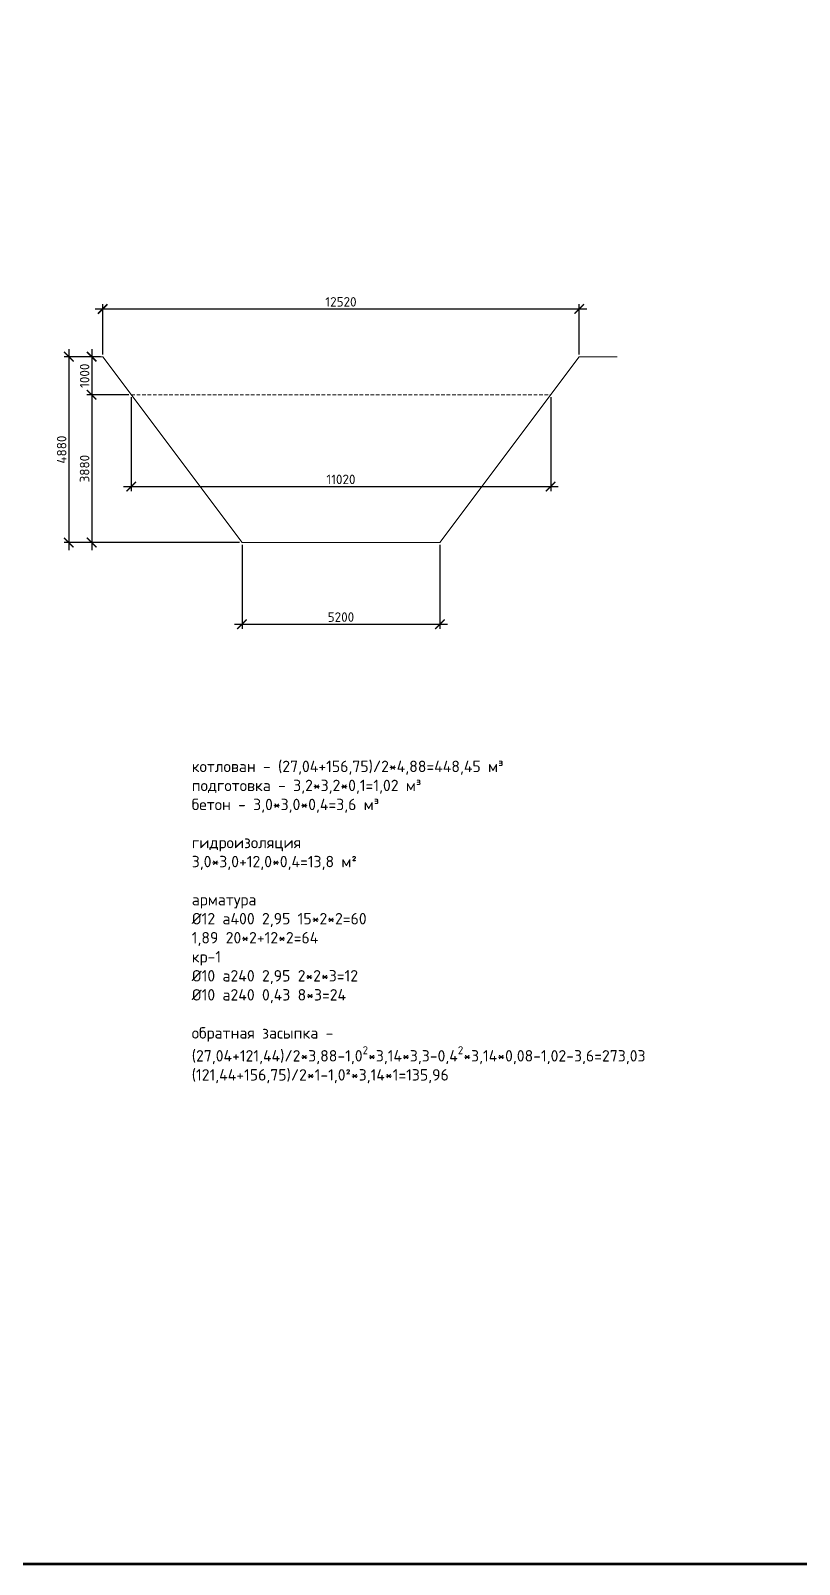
# Model space of a CAD drawing. Header units: metres. Extents: x 354637 to 441172, y 20821 to 108904.
# Drawn here: x 379242 to 399438, y 20821 to 61109 of the extents above; entities that cross this region are included whole.
import ezdxf

# ---------------------------------------------------------------- set-up
doc = ezdxf.new("R2010")
doc.units = ezdxf.units.M
doc.header["$PDSIZE"] = 1
doc.linetypes.add('невидимая', pattern=[9.525, 6.35, -3.175])
doc.layers.get('0').update_dxf_attribs({"lineweight": 0})
doc.layers.get('Defpoints').update_dxf_attribs({"color": 3})
doc.layers.add('Невидимая', color=7, linetype='невидимая', lineweight=15)
doc.layers.add('штриховка', color=7, linetype='Continuous', lineweight=9)
doc.layers.add('помощь', color=1, linetype='Continuous', lineweight=0, plot=False)
doc.styles.add('ISOCPEUR', font='isocpeur.ttf')
doc.dimstyles.new('SPDS-ISOCUP', dxfattribs={"dimscale": 10, "dimtxt": 2.5, "dimasz": 2.5, "dimexe": 1.25, "dimexo": 0.625, "dimtad": 1, "dimdec": 0, "dimrnd": 0.001, "dimtxsty": 'ISOCPEUR', "dimblk": 'ARCHTICK', "dimcen": 2.5, "dimdle": 2, "dimadec": 0, "dimazin": 2, "dimtfac": 0.75, "dimtdec": 0, "dimtmove": 1, "dimatfit": 3, "dimfxl": 1, "dimtolj": 1, "dimarcsym": 1})

# ---------------------------------------------------------------- blocks, each defined once
blk = doc.blocks.new('_ArchTick')
at = {"color": 0, "linetype": 'ByBlock', "lineweight": 30, "const_width": 0.15}
blk.add_lwpolyline([(-0.5, -0.5), (0.5, 0.5)], dxfattribs=at)
blk = doc.blocks.new('*D27')
at = {"layer": 'Defpoints', "color": 0, "ltscale": 10, "transparency": 16777216}
for p in [(384795, 47664), (389995, 47664), (389995, 45517)]:
    blk.add_point(p, dxfattribs=at)
at = {"layer": 'помощь', "color": 0, "lineweight": -2, "ltscale": 10, "transparency": 16777216}
for p, q in [((384795, 47601), (384795, 45392)), ((389995, 47601), (389995, 45392)), ((384595, 45517), (390195, 45517))]:
    blk.add_line(p, q, dxfattribs=at)
at = {"layer": 'помощь', "color": 0, "lineweight": -2, "ltscale": 10, "transparency": 16777216, "xscale": 250, "yscale": 250, "zscale": 250, "rotation": 180}
blk.add_blockref('_ArchTick', (384795, 45517), dxfattribs=at)
at = {"layer": 'помощь', "color": 0, "lineweight": -2, "ltscale": 10, "transparency": 16777216, "xscale": 250, "yscale": 250, "zscale": 250}
blk.add_blockref('_ArchTick', (389995, 45517), dxfattribs=at)
at = {"layer": 'помощь', "color": 0, "ltscale": 10, "transparency": 16777216, "insert": (387395, 45704), "char_height": 250, "attachment_point": 5, "style": 'ISOCPEUR'}
blk.add_mtext('\\A1;5200', dxfattribs=at)
blk = doc.blocks.new('*D28')
at = {"layer": 'Defpoints', "color": 0, "ltscale": 10, "transparency": 16777216}
for p in [(393655, 53798), (381135, 52544), (393655, 52544)]:
    blk.add_point(p, dxfattribs=at)
at = {"layer": 'помощь', "color": 0, "lineweight": -2, "ltscale": 10, "transparency": 16777216}
for p, q in [((380935, 53798), (393855, 53798)), ((381135, 52606), (381135, 53923)), ((393655, 52606), (393655, 53923))]:
    blk.add_line(p, q, dxfattribs=at)
at = {"layer": 'помощь', "color": 0, "lineweight": -2, "ltscale": 10, "transparency": 16777216, "xscale": 250, "yscale": 250, "zscale": 250, "rotation": 180}
blk.add_blockref('_ArchTick', (381135, 53798), dxfattribs=at)
at = {"layer": 'помощь', "color": 0, "lineweight": -2, "ltscale": 10, "transparency": 16777216, "xscale": 250, "yscale": 250, "zscale": 250}
blk.add_blockref('_ArchTick', (393655, 53798), dxfattribs=at)
at = {"layer": 'помощь', "color": 0, "ltscale": 10, "transparency": 16777216, "insert": (387395, 53985), "char_height": 250, "attachment_point": 5, "style": 'ISOCPEUR'}
blk.add_mtext('\\A1;12520', dxfattribs=at)
blk = doc.blocks.new('*D29')
at = {"layer": 'Defpoints', "color": 0, "ltscale": 10, "transparency": 16777216}
for p in [(381885, 51544), (392905, 51544), (392905, 49133)]:
    blk.add_point(p, dxfattribs=at)
at = {"layer": 'помощь', "color": 0, "lineweight": -2, "ltscale": 10, "transparency": 16777216}
for p, q in [((381885, 51481), (381885, 49008)), ((392905, 51481), (392905, 49008)), ((381685, 49133), (393105, 49133))]:
    blk.add_line(p, q, dxfattribs=at)
at = {"layer": 'помощь', "color": 0, "lineweight": -2, "ltscale": 10, "transparency": 16777216, "xscale": 250, "yscale": 250, "zscale": 250, "rotation": 180}
blk.add_blockref('_ArchTick', (381885, 49133), dxfattribs=at)
at = {"layer": 'помощь', "color": 0, "lineweight": -2, "ltscale": 10, "transparency": 16777216, "xscale": 250, "yscale": 250, "zscale": 250}
blk.add_blockref('_ArchTick', (392905, 49133), dxfattribs=at)
at = {"layer": 'помощь', "color": 0, "ltscale": 10, "transparency": 16777216, "insert": (387395, 49321), "char_height": 250, "attachment_point": 5, "style": 'ISOCPEUR'}
blk.add_mtext('\\A1;11020', dxfattribs=at)
blk = doc.blocks.new('*D30')
at = {"layer": 'Defpoints', "color": 0, "ltscale": 10, "transparency": 16777216}
for p in [(381135, 52544), (380846, 51544), (381885, 51544)]:
    blk.add_point(p, dxfattribs=at)
at = {"layer": 'помощь', "color": 0, "lineweight": -2, "ltscale": 10, "transparency": 16777216}
for p, q in [((381073, 52544), (380721, 52544)), ((380846, 52744), (380846, 51344)), ((381823, 51544), (380721, 51544))]:
    blk.add_line(p, q, dxfattribs=at)
at = {"layer": 'помощь', "color": 0, "lineweight": -2, "ltscale": 10, "transparency": 16777216, "xscale": 250, "yscale": 250, "zscale": 250}
for p, rotation in [((380846, 52544), 90), ((380846, 51544), 270)]:
    blk.add_blockref('_ArchTick', p, dxfattribs=dict(at, rotation=rotation))
at = {"layer": 'помощь', "color": 0, "ltscale": 10, "transparency": 16777216, "insert": (380659, 52044), "char_height": 250, "attachment_point": 5, "rotation": 90, "style": 'ISOCPEUR'}
blk.add_mtext('\\A1;1000', dxfattribs=at)
blk = doc.blocks.new('*D31')
at = {"layer": 'Defpoints', "color": 0, "ltscale": 10, "transparency": 16777216}
for p in [(381885, 51544), (380846, 47664), (384795, 47664)]:
    blk.add_point(p, dxfattribs=at)
at = {"layer": 'помощь', "color": 0, "lineweight": -2, "ltscale": 10, "transparency": 16777216}
for p, q in [((380846, 51744), (380846, 47464)), ((381823, 51544), (380721, 51544)), ((384733, 47664), (380721, 47664))]:
    blk.add_line(p, q, dxfattribs=at)
at = {"layer": 'помощь', "color": 0, "lineweight": -2, "ltscale": 10, "transparency": 16777216, "xscale": 250, "yscale": 250, "zscale": 250}
for p, rotation in [((380846, 51544), 90), ((380846, 47664), 270)]:
    blk.add_blockref('_ArchTick', p, dxfattribs=dict(at, rotation=rotation))
at = {"layer": 'помощь', "color": 0, "ltscale": 10, "transparency": 16777216, "insert": (380659, 49604), "char_height": 250, "attachment_point": 5, "rotation": 90, "style": 'ISOCPEUR'}
blk.add_mtext('\\A1;3880', dxfattribs=at)
blk = doc.blocks.new('*D32')
at = {"layer": 'Defpoints', "color": 0, "ltscale": 10, "transparency": 16777216}
for p in [(381135, 52544), (380244, 47664), (384795, 47664)]:
    blk.add_point(p, dxfattribs=at)
at = {"layer": 'помощь', "color": 0, "lineweight": -2, "ltscale": 10, "transparency": 16777216}
for p, q in [((381073, 52544), (380119, 52544)), ((380244, 52744), (380244, 47464)), ((384733, 47664), (380119, 47664))]:
    blk.add_line(p, q, dxfattribs=at)
at = {"layer": 'помощь', "color": 0, "lineweight": -2, "ltscale": 10, "transparency": 16777216, "xscale": 250, "yscale": 250, "zscale": 250}
for p, rotation in [((380244, 52544), 90), ((380244, 47664), 270)]:
    blk.add_blockref('_ArchTick', p, dxfattribs=dict(at, rotation=rotation))
at = {"layer": 'помощь', "color": 0, "ltscale": 10, "transparency": 16777216, "insert": (380056, 50104), "char_height": 250, "attachment_point": 5, "rotation": 90, "style": 'ISOCPEUR'}
blk.add_mtext('\\A1;4880', dxfattribs=at)

msp = doc.modelspace()

# ---------------------------------------------------------------- linework, layer by layer
at = {"layer": 'Невидимая', "ltscale": 15}
msp.add_lwpolyline([(381885.4, 51543.91), (392905.4, 51543.91)], dxfattribs=at)
at = {"layer": 'помощь', "lineweight": 53, "ltscale": 10}
msp.add_lwpolyline([(354636.97, 102819.38), (419633.95, 102819.38), (419633.95, 20820.55), (354636.97, 20820.55)], close=True, dxfattribs=at)
at = {"layer": 'штриховка', "ltscale": 50}
msp.add_lwpolyline([(380135.4, 52543.91), (381135.4, 52543.91), (384795.4, 47663.91), (389995.4, 47663.91), (393655.4, 52543.91), (394655.4, 52543.91)], dxfattribs=at)

# ---------------------------------------------------------------- texts
at = {"layer": 'помощь', "ltscale": 10, "insert": (383474.29, 41932.09), "char_height": 300, "attachment_point": 1, "style": 'ISOCPEUR'}
msp.add_mtext_dynamic_manual_height_columns('\\A1;котлован - (27,04+156,75)/2*4,88=448,45 м³\\Pподготовка - 3,2*3,2*0,1=1,02 м³\\Pбетон - 3,0*3,0*0,4=3,6 м³\\P\\Pгидроизоляция \\P3,0*3,0+12,0*0,4=13,8 м²\\P\\Pарматура\\P%%C12 а400 2,95 15*2*2=60\\P1,89 20*2+12*2=64\\Pкр-1\\P%%C10 а240 2,95 2*2*3=12\\P%%C10 а240 0,43 8*3=24\\P\\Pобратная засыпка - \\P(27,04+121,44)/2*3,88-1,0{\\H0.7x;\\S2^ ;}*3,14*3,3-0,4{\\H0.7x;\\S2^ ;}*3,14*0,08-1,02-3,6=273,03\\P(121,44+156,75)/2*1-1,0²*3,14*1=135,96', width=16893.6881, gutter_width=2326.03, heights=[10902.67], dxfattribs=at)

# ---------------------------------------------------------------- dimensions: what is measured, and where the dimension line sits
at = {"layer": 'помощь', "ltscale": 10}
for base, p1, p2, picture, middle in [((393655.4, 53797.64), (381135.4, 52543.91), (393655.4, 52543.91), '*D28', (387395.4, 53985.14)), ((392905.4, 49133.44), (381885.4, 51543.91), (392905.4, 51543.91), '*D29', (387395.4, 49320.94)), ((389995.4, 45516.53), (384795.4, 47663.91), (389995.4, 47663.91), '*D27', (387395.4, 45704.03))]:
    dim = msp.add_linear_dim(base=base, p1=p1, p2=p2, dimstyle='SPDS-ISOCUP', override={"dimscale": 100}, dxfattribs=at)
    dim.commit()
    dim.dimension.update_dxf_attribs({"geometry": picture, "text_midpoint": middle})
for base, p1, p2, picture, middle in [((380243.84, 47663.91), (381135.4, 52543.91), (384795.4, 47663.91), '*D32', (380056.34, 50103.91)), ((380846, 51543.91), (381135.4, 52543.91), (381885.4, 51543.91), '*D30', (380658.5, 52043.91)), ((380846, 47663.91), (381885.4, 51543.91), (384795.4, 47663.91), '*D31', (380658.5, 49603.91))]:
    dim = msp.add_linear_dim(base=base, p1=p1, p2=p2, angle=90, dimstyle='SPDS-ISOCUP', override={"dimscale": 100}, dxfattribs=at)
    dim.commit()
    dim.dimension.update_dxf_attribs({"geometry": picture, "text_midpoint": middle})

doc.saveas('drawing.dxf')
